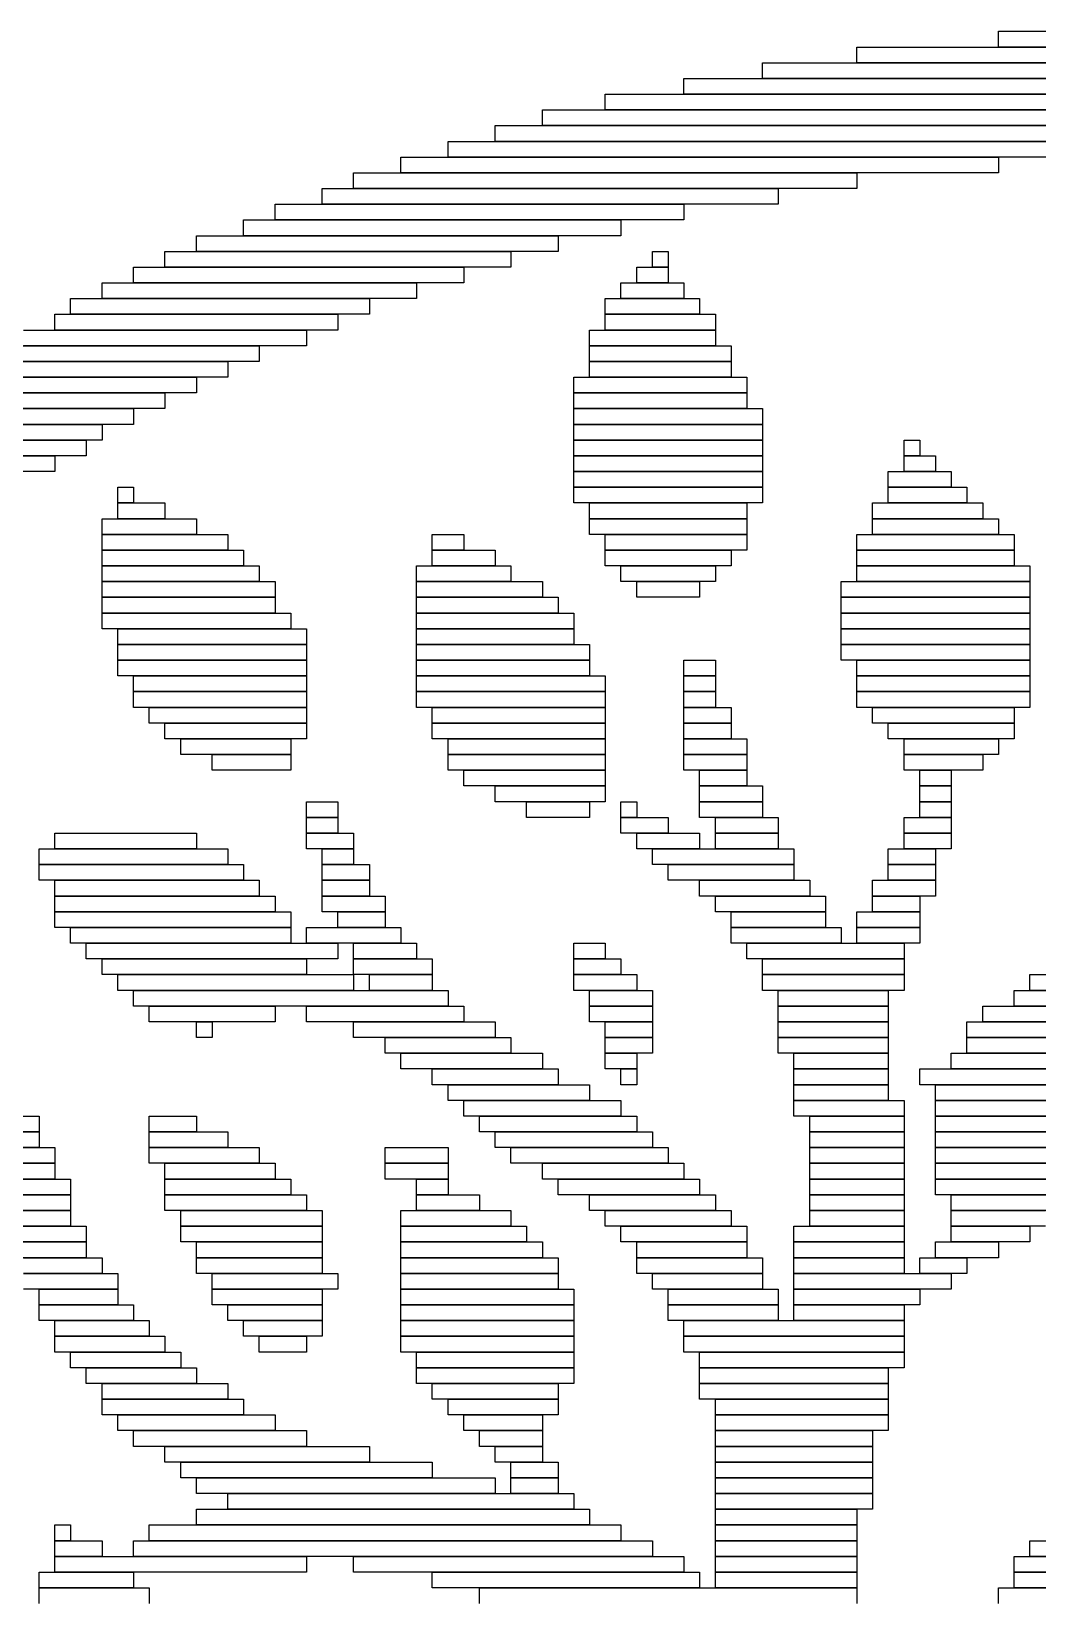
# Model space of a CAD drawing. Extents: x 366 to 657, y 364 to 660.
# Drawn here: x 439.5 to 503.5, y 560.5 to 660 of the extents above; entities that cross this region are included whole.
import ezdxf

# ---------------------------------------------------------------- set-up
doc = ezdxf.new("R2010")
doc.units = 0

msp = doc.modelspace()

# ---------------------------------------------------------------- linework, layer by layer
for p, q in [((501, 660), (523, 660)), ((501, 659), (501, 660)), ((492, 659), (532, 659)), ((492, 658), (492, 659)), ((523, 659), (501, 659)), ((486, 658), (538, 658)), ((486, 657), (486, 658)), ((532, 658), (492, 658)), ((481, 657), (543, 657)), ((481, 656), (481, 657)), ((538, 657), (486, 657)), ((476, 656), (548, 656)), ((476, 655), (476, 656)), ((543, 656), (481, 656)), ((472, 655), (552, 655)), ((472, 654), (472, 655)), ((548, 655), (476, 655)), ((469, 654), (555, 654)), ((469, 653), (469, 654)), ((552, 654), (472, 654)), ((466, 653), (558, 653)), ((466, 652), (466, 653)), ((555, 653), (469, 653)), ((463, 652), (501, 652)), ((463, 651), (463, 652)), ((558, 652), (466, 652)), ((501, 652), (501, 651)), ((460, 651), (492, 651)), ((460, 650), (460, 651)), ((501, 651), (463, 651)), ((492, 651), (492, 650)), ((458, 650), (487, 650)), ((458, 649), (458, 650)), ((492, 650), (460, 650)), ((487, 650), (487, 649)), ((455, 649), (481, 649)), ((455, 648), (455, 649)), ((487, 649), (458, 649)), ((481, 649), (481, 648)), ((453, 648), (477, 648)), ((453, 647), (453, 648)), ((481, 648), (455, 648)), ((477, 648), (477, 647)), ((450, 647), (473, 647)), ((450, 646), (450, 647)), ((477, 647), (453, 647)), ((473, 647), (473, 646)), ((448, 646), (470, 646)), ((448, 645), (448, 646)), ((473, 646), (450, 646)), ((470, 646), (470, 645)), ((479, 646), (480, 646)), ((479, 645), (479, 646)), ((480, 646), (480, 645)), ((446, 645), (467, 645)), ((446, 644), (446, 645)), ((470, 645), (448, 645)), ((467, 645), (467, 644)), ((478, 645), (480, 645)), ((478, 644), (478, 645)), ((480, 645), (479, 645)), ((480, 645), (480, 644)), ((444, 644), (464, 644)), ((444, 643), (444, 644)), ((467, 644), (446, 644)), ((464, 644), (464, 643)), ((477, 644), (481, 644)), ((477, 643), (477, 644)), ((480, 644), (478, 644)), ((481, 644), (481, 643)), ((442, 643), (461, 643)), ((442, 642), (442, 643)), ((464, 643), (444, 643)), ((461, 643), (461, 642)), ((476, 643), (482, 643)), ((476, 642), (476, 643)), ((481, 643), (477, 643)), ((482, 643), (482, 642)), ((441, 642), (459, 642)), ((441, 641), (441, 642)), ((461, 642), (442, 642)), ((459, 642), (459, 641)), ((482, 642), (476, 642)), ((476, 642), (483, 642)), ((476, 641), (476, 642)), ((483, 642), (483, 641)), ((439, 641), (457, 641)), ((459, 641), (441, 641)), ((457, 641), (457, 640)), ((475, 641), (483, 641)), ((475, 640), (475, 641)), ((483, 641), (476, 641)), ((483, 641), (483, 640)), ((437, 640), (454, 640)), ((457, 640), (439, 640)), ((454, 640), (454, 639)), ((483, 640), (475, 640)), ((475, 640), (484, 640)), ((475, 639), (475, 640)), ((484, 640), (484, 639)), ((435, 639), (452, 639)), ((454, 639), (437, 639)), ((452, 639), (452, 638)), ((484, 639), (475, 639)), ((475, 639), (484, 639)), ((475, 638), (475, 639)), ((484, 639), (484, 638)), ((434, 638), (450, 638)), ((452, 638), (435, 638)), ((450, 638), (450, 637)), ((474, 638), (485, 638)), ((474, 637), (474, 638)), ((484, 638), (475, 638)), ((485, 638), (485, 637)), ((432, 637), (448, 637)), ((450, 637), (434, 637)), ((448, 637), (448, 636)), ((485, 637), (474, 637)), ((474, 637), (485, 637)), ((474, 636), (474, 637)), ((485, 637), (485, 636)), ((431, 636), (446, 636)), ((448, 636), (432, 636)), ((446, 636), (446, 635)), ((485, 636), (474, 636)), ((474, 636), (486, 636)), ((474, 635), (474, 636)), ((486, 636), (486, 635)), ((429, 635), (444, 635)), ((446, 635), (431, 635)), ((444, 635), (444, 634)), ((486, 635), (474, 635)), ((474, 635), (486, 635)), ((474, 634), (474, 635)), ((486, 635), (486, 634)), ((428, 634), (443, 634)), ((444, 634), (429, 634)), ((443, 634), (443, 633)), ((486, 634), (474, 634)), ((474, 634), (486, 634)), ((474, 633), (474, 634)), ((486, 634), (486, 633)), ((495, 634), (496, 634)), ((495, 633), (495, 634)), ((496, 634), (496, 633)), ((426, 633), (441, 633)), ((443, 633), (428, 633)), ((441, 633), (441, 632)), ((486, 633), (474, 633)), ((474, 633), (486, 633)), ((474, 632), (474, 633)), ((486, 633), (486, 632)), ((496, 633), (495, 633)), ((495, 633), (497, 633)), ((495, 632), (495, 633)), ((497, 633), (497, 632)), ((441, 632), (426, 632)), ((486, 632), (474, 632)), ((474, 632), (486, 632)), ((474, 631), (474, 632)), ((486, 632), (486, 631)), ((494, 632), (498, 632)), ((494, 631), (494, 632)), ((497, 632), (495, 632)), ((498, 632), (498, 631)), ((445, 631), (446, 631)), ((445, 630), (445, 631)), ((446, 631), (446, 630)), ((486, 631), (474, 631)), ((474, 631), (486, 631)), ((474, 630), (474, 631)), ((486, 631), (486, 630)), ((498, 631), (494, 631)), ((494, 631), (499, 631)), ((494, 630), (494, 631)), ((499, 631), (499, 630)), ((446, 630), (445, 630)), ((445, 630), (448, 630)), ((445, 629), (445, 630)), ((448, 630), (448, 629)), ((486, 630), (474, 630)), ((475, 630), (485, 630)), ((475, 629), (475, 630)), ((485, 630), (485, 629)), ((493, 630), (500, 630)), ((493, 629), (493, 630)), ((499, 630), (494, 630)), ((500, 630), (500, 629)), ((444, 629), (450, 629)), ((444, 628), (444, 629)), ((448, 629), (445, 629)), ((450, 629), (450, 628)), ((485, 629), (475, 629)), ((475, 629), (485, 629)), ((475, 628), (475, 629)), ((485, 629), (485, 628)), ((500, 629), (493, 629)), ((493, 629), (501, 629)), ((493, 628), (493, 629)), ((501, 629), (501, 628)), ((450, 628), (444, 628)), ((444, 628), (452, 628)), ((444, 627), (444, 628)), ((452, 628), (452, 627)), ((465, 628), (467, 628)), ((465, 627), (465, 628)), ((467, 628), (467, 627)), ((485, 628), (475, 628)), ((476, 628), (485, 628)), ((476, 627), (476, 628)), ((485, 628), (485, 627)), ((492, 628), (502, 628)), ((492, 627), (492, 628)), ((501, 628), (493, 628)), ((502, 628), (502, 627)), ((452, 627), (444, 627)), ((444, 627), (453, 627)), ((444, 626), (444, 627)), ((453, 627), (453, 626)), ((467, 627), (465, 627)), ((465, 627), (469, 627)), ((465, 626), (465, 627)), ((469, 627), (469, 626)), ((485, 627), (476, 627)), ((476, 627), (484, 627)), ((476, 626), (476, 627)), ((484, 627), (484, 626)), ((502, 627), (492, 627)), ((492, 627), (502, 627)), ((492, 626), (492, 627)), ((502, 627), (502, 626)), ((453, 626), (444, 626)), ((444, 626), (454, 626)), ((444, 625), (444, 626)), ((454, 626), (454, 625)), ((464, 626), (470, 626)), ((464, 625), (464, 626)), ((469, 626), (465, 626)), ((470, 626), (470, 625)), ((484, 626), (476, 626)), ((477, 626), (483, 626)), ((477, 625), (477, 626)), ((483, 626), (483, 625)), ((502, 626), (492, 626)), ((492, 626), (503, 626)), ((492, 625), (492, 626)), ((503, 626), (503, 625)), ((454, 625), (444, 625)), ((444, 625), (455, 625)), ((444, 624), (444, 625)), ((455, 625), (455, 624)), ((470, 625), (464, 625)), ((464, 625), (472, 625)), ((464, 624), (464, 625)), ((472, 625), (472, 624)), ((483, 625), (477, 625)), ((478, 625), (482, 625)), ((478, 624), (478, 625)), ((482, 625), (482, 624)), ((491, 625), (503, 625)), ((491, 624), (491, 625)), ((503, 625), (492, 625)), ((503, 625), (503, 624)), ((455, 624), (444, 624)), ((444, 624), (455, 624)), ((444, 623), (444, 624)), ((455, 624), (455, 623)), ((472, 624), (464, 624)), ((464, 624), (473, 624)), ((464, 623), (464, 624)), ((473, 624), (473, 623)), ((482, 624), (478, 624)), ((503, 624), (491, 624)), ((491, 624), (503, 624)), ((491, 623), (491, 624)), ((503, 624), (503, 623)), ((455, 623), (444, 623)), ((444, 623), (456, 623)), ((444, 622), (444, 623)), ((456, 623), (456, 622)), ((473, 623), (464, 623)), ((464, 623), (474, 623)), ((464, 622), (464, 623)), ((474, 623), (474, 622)), ((503, 623), (491, 623)), ((491, 623), (503, 623)), ((491, 622), (491, 623)), ((503, 623), (503, 622)), ((456, 622), (444, 622)), ((445, 622), (457, 622)), ((445, 621), (445, 622)), ((457, 622), (457, 621)), ((474, 622), (464, 622)), ((464, 622), (474, 622)), ((464, 621), (464, 622)), ((474, 622), (474, 621)), ((503, 622), (491, 622)), ((491, 622), (503, 622)), ((491, 621), (491, 622)), ((503, 622), (503, 621)), ((457, 621), (445, 621)), ((445, 621), (457, 621)), ((445, 620), (445, 621)), ((457, 621), (457, 620)), ((474, 621), (464, 621)), ((464, 621), (475, 621)), ((464, 620), (464, 621)), ((475, 621), (475, 620)), ((503, 621), (491, 621)), ((491, 621), (503, 621)), ((491, 620), (491, 621)), ((503, 621), (503, 620)), ((457, 620), (445, 620)), ((445, 620), (457, 620)), ((445, 619), (445, 620)), ((457, 620), (457, 619)), ((475, 620), (464, 620)), ((464, 620), (475, 620)), ((464, 619), (464, 620)), ((475, 620), (475, 619)), ((481, 620), (483, 620)), ((481, 619), (481, 620)), ((483, 620), (483, 619)), ((503, 620), (491, 620)), ((492, 620), (503, 620)), ((492, 619), (492, 620)), ((503, 620), (503, 619)), ((457, 619), (445, 619)), ((446, 619), (457, 619)), ((446, 618), (446, 619)), ((457, 619), (457, 618)), ((475, 619), (464, 619)), ((464, 619), (476, 619)), ((464, 618), (464, 619)), ((476, 619), (476, 618)), ((483, 619), (481, 619)), ((481, 619), (483, 619)), ((481, 618), (481, 619)), ((483, 619), (483, 618)), ((503, 619), (492, 619)), ((492, 619), (503, 619)), ((492, 618), (492, 619)), ((503, 619), (503, 618)), ((457, 618), (446, 618)), ((446, 618), (457, 618)), ((446, 617), (446, 618)), ((457, 618), (457, 617)), ((476, 618), (464, 618)), ((464, 618), (476, 618)), ((464, 617), (464, 618)), ((476, 618), (476, 617)), ((483, 618), (481, 618)), ((481, 618), (483, 618)), ((481, 617), (481, 618)), ((483, 618), (483, 617)), ((503, 618), (492, 618)), ((492, 618), (503, 618)), ((492, 617), (492, 618)), ((503, 618), (503, 617)), ((457, 617), (446, 617)), ((447, 617), (457, 617)), ((447, 616), (447, 617)), ((457, 617), (457, 616)), ((476, 617), (464, 617)), ((465, 617), (476, 617)), ((465, 616), (465, 617)), ((476, 617), (476, 616)), ((483, 617), (481, 617)), ((481, 617), (484, 617)), ((481, 616), (481, 617)), ((484, 617), (484, 616)), ((503, 617), (492, 617)), ((493, 617), (502, 617)), ((493, 616), (493, 617)), ((502, 617), (502, 616)), ((457, 616), (447, 616)), ((448, 616), (457, 616)), ((448, 615), (448, 616)), ((457, 616), (457, 615)), ((476, 616), (465, 616)), ((465, 616), (476, 616)), ((465, 615), (465, 616)), ((476, 616), (476, 615)), ((484, 616), (481, 616)), ((481, 616), (484, 616)), ((481, 615), (481, 616)), ((484, 616), (484, 615)), ((502, 616), (493, 616)), ((494, 616), (502, 616)), ((494, 615), (494, 616)), ((502, 616), (502, 615)), ((457, 615), (448, 615)), ((449, 615), (456, 615)), ((449, 614), (449, 615)), ((456, 615), (456, 614)), ((476, 615), (465, 615)), ((466, 615), (476, 615)), ((466, 614), (466, 615)), ((476, 615), (476, 614)), ((484, 615), (481, 615)), ((481, 615), (485, 615)), ((481, 614), (481, 615)), ((485, 615), (485, 614)), ((502, 615), (494, 615)), ((495, 615), (501, 615)), ((495, 614), (495, 615)), ((501, 615), (501, 614)), ((456, 614), (449, 614)), ((451, 614), (456, 614)), ((451, 613), (451, 614)), ((456, 614), (456, 613)), ((476, 614), (466, 614)), ((466, 614), (476, 614)), ((466, 613), (466, 614)), ((476, 614), (476, 613)), ((485, 614), (481, 614)), ((481, 614), (485, 614)), ((481, 613), (481, 614)), ((485, 614), (485, 613)), ((501, 614), (495, 614)), ((495, 614), (500, 614)), ((495, 613), (495, 614)), ((500, 614), (500, 613)), ((456, 613), (451, 613)), ((476, 613), (466, 613)), ((467, 613), (476, 613)), ((467, 612), (467, 613)), ((476, 613), (476, 612)), ((485, 613), (481, 613)), ((482, 613), (485, 613)), ((482, 612), (482, 613)), ((485, 613), (485, 612)), ((500, 613), (495, 613)), ((496, 613), (498, 613)), ((496, 612), (496, 613)), ((498, 613), (498, 612)), ((476, 612), (467, 612)), ((469, 612), (476, 612)), ((469, 611), (469, 612)), ((476, 612), (476, 611)), ((485, 612), (482, 612)), ((482, 612), (486, 612)), ((482, 611), (482, 612)), ((486, 612), (486, 611)), ((498, 612), (496, 612)), ((496, 612), (498, 612)), ((496, 611), (496, 612)), ((498, 612), (498, 611)), ((457, 611), (459, 611)), ((457, 610), (457, 611)), ((459, 611), (459, 610)), ((476, 611), (469, 611)), ((471, 611), (475, 611)), ((471, 610), (471, 611)), ((475, 611), (475, 610)), ((477, 611), (478, 611)), ((477, 610), (477, 611)), ((478, 611), (478, 610)), ((486, 611), (482, 611)), ((482, 611), (486, 611)), ((482, 610), (482, 611)), ((486, 611), (486, 610)), ((498, 611), (496, 611)), ((496, 611), (498, 611)), ((496, 610), (496, 611)), ((498, 611), (498, 610)), ((459, 610), (457, 610)), ((457, 610), (459, 610)), ((457, 609), (457, 610)), ((459, 610), (459, 609)), ((475, 610), (471, 610)), ((478, 610), (477, 610)), ((477, 610), (480, 610)), ((477, 609), (477, 610)), ((480, 610), (480, 609)), ((486, 610), (482, 610)), ((483, 610), (487, 610)), ((483, 609), (483, 610)), ((487, 610), (487, 609)), ((495, 610), (498, 610)), ((495, 609), (495, 610)), ((498, 610), (496, 610)), ((498, 610), (498, 609)), ((441, 609), (450, 609)), ((441, 608), (441, 609)), ((450, 609), (450, 608)), ((459, 609), (457, 609)), ((457, 609), (460, 609)), ((457, 608), (457, 609)), ((460, 609), (460, 608)), ((480, 609), (477, 609)), ((478, 609), (482, 609)), ((478, 608), (478, 609)), ((482, 609), (482, 608)), ((487, 609), (483, 609)), ((483, 609), (487, 609)), ((483, 608), (483, 609)), ((487, 609), (487, 608)), ((498, 609), (495, 609)), ((495, 609), (498, 609)), ((495, 608), (495, 609)), ((498, 609), (498, 608)), ((440, 608), (452, 608)), ((440, 607), (440, 608)), ((450, 608), (441, 608)), ((452, 608), (452, 607)), ((460, 608), (457, 608)), ((458, 608), (460, 608)), ((458, 607), (458, 608)), ((460, 608), (460, 607)), ((482, 608), (478, 608)), ((479, 608), (488, 608)), ((479, 607), (479, 608)), ((487, 608), (483, 608)), ((488, 608), (488, 607)), ((494, 608), (497, 608)), ((494, 607), (494, 608)), ((498, 608), (495, 608)), ((497, 608), (497, 607)), ((452, 607), (440, 607)), ((440, 607), (453, 607)), ((440, 606), (440, 607)), ((453, 607), (453, 606)), ((460, 607), (458, 607)), ((458, 607), (461, 607)), ((458, 606), (458, 607)), ((461, 607), (461, 606)), ((488, 607), (479, 607)), ((480, 607), (488, 607)), ((480, 606), (480, 607)), ((488, 607), (488, 606)), ((497, 607), (494, 607)), ((494, 607), (497, 607)), ((494, 606), (494, 607)), ((497, 607), (497, 606)), ((453, 606), (440, 606)), ((441, 606), (454, 606)), ((441, 605), (441, 606)), ((454, 606), (454, 605)), ((461, 606), (458, 606)), ((458, 606), (461, 606)), ((458, 605), (458, 606)), ((461, 606), (461, 605)), ((488, 606), (480, 606)), ((482, 606), (489, 606)), ((482, 605), (482, 606)), ((489, 606), (489, 605)), ((493, 606), (497, 606)), ((493, 605), (493, 606)), ((497, 606), (494, 606)), ((497, 606), (497, 605)), ((454, 605), (441, 605)), ((441, 605), (455, 605)), ((441, 604), (441, 605)), ((455, 605), (455, 604)), ((461, 605), (458, 605)), ((458, 605), (462, 605)), ((458, 604), (458, 605)), ((462, 605), (462, 604)), ((489, 605), (482, 605)), ((483, 605), (490, 605)), ((483, 604), (483, 605)), ((490, 605), (490, 604)), ((497, 605), (493, 605)), ((493, 605), (496, 605)), ((493, 604), (493, 605)), ((496, 605), (496, 604)), ((455, 604), (441, 604)), ((441, 604), (456, 604)), ((441, 603), (441, 604)), ((456, 604), (456, 603)), ((462, 604), (458, 604)), ((459, 604), (462, 604)), ((459, 603), (459, 604)), ((462, 604), (462, 603)), ((490, 604), (483, 604)), ((484, 604), (490, 604)), ((484, 603), (484, 604)), ((490, 604), (490, 603)), ((492, 604), (496, 604)), ((492, 603), (492, 604)), ((496, 604), (493, 604)), ((496, 604), (496, 603)), ((456, 603), (441, 603)), ((442, 603), (456, 603)), ((442, 602), (442, 603)), ((456, 603), (456, 602)), ((457, 603), (463, 603)), ((457, 602), (457, 603)), ((462, 603), (459, 603)), ((463, 603), (463, 602)), ((490, 603), (484, 603)), ((484, 603), (491, 603)), ((484, 602), (484, 603)), ((491, 603), (491, 602)), ((496, 603), (492, 603)), ((492, 603), (496, 603)), ((492, 602), (492, 603)), ((496, 603), (496, 602)), ((456, 602), (442, 602)), ((443, 602), (459, 602)), ((443, 601), (443, 602)), ((463, 602), (457, 602)), ((459, 602), (459, 601)), ((460, 602), (464, 602)), ((460, 601), (460, 602)), ((464, 602), (464, 601)), ((474, 602), (476, 602)), ((474, 601), (474, 602)), ((476, 602), (476, 601)), ((491, 602), (484, 602)), ((485, 602), (495, 602)), ((485, 601), (485, 602)), ((496, 602), (492, 602)), ((495, 602), (495, 601)), ((459, 601), (443, 601)), ((444, 601), (457, 601)), ((444, 600), (444, 601)), ((457, 601), (457, 600)), ((464, 601), (460, 601)), ((460, 601), (465, 601)), ((460, 600), (460, 601)), ((465, 601), (465, 600)), ((476, 601), (474, 601)), ((474, 601), (477, 601)), ((474, 600), (474, 601)), ((477, 601), (477, 600)), ((495, 601), (485, 601)), ((486, 601), (495, 601)), ((486, 600), (486, 601)), ((495, 601), (495, 600)), ((457, 600), (444, 600)), ((445, 600), (460, 600)), ((445, 599), (445, 600)), ((465, 600), (460, 600)), ((460, 600), (460, 599)), ((461, 600), (465, 600)), ((461, 599), (461, 600)), ((465, 600), (465, 599)), ((477, 600), (474, 600)), ((474, 600), (478, 600)), ((474, 599), (474, 600)), ((478, 600), (478, 599)), ((495, 600), (486, 600)), ((486, 600), (495, 600)), ((486, 599), (486, 600)), ((495, 600), (495, 599)), ((503, 600), (506, 600)), ((503, 599), (503, 600)), ((460, 599), (445, 599)), ((446, 599), (466, 599)), ((446, 598), (446, 599)), ((465, 599), (461, 599)), ((466, 599), (466, 598)), ((478, 599), (474, 599)), ((475, 599), (479, 599)), ((475, 598), (475, 599)), ((479, 599), (479, 598)), ((495, 599), (486, 599)), ((487, 599), (494, 599)), ((487, 598), (487, 599)), ((494, 599), (494, 598)), ((502, 599), (506, 599)), ((502, 598), (502, 599)), ((506, 599), (503, 599)), ((466, 598), (446, 598)), ((447, 598), (455, 598)), ((447, 597), (447, 598)), ((455, 598), (455, 597)), ((457, 598), (467, 598)), ((457, 597), (457, 598)), ((467, 598), (467, 597)), ((479, 598), (475, 598)), ((475, 598), (479, 598)), ((475, 597), (475, 598)), ((479, 598), (479, 597)), ((494, 598), (487, 598)), ((487, 598), (494, 598)), ((487, 597), (487, 598)), ((494, 598), (494, 597)), ((500, 598), (507, 598)), ((500, 597), (500, 598)), ((506, 598), (502, 598)), ((455, 597), (447, 597)), ((450, 597), (451, 597)), ((450, 596), (450, 597)), ((451, 597), (451, 596)), ((467, 597), (457, 597)), ((460, 597), (469, 597)), ((460, 596), (460, 597)), ((469, 597), (469, 596)), ((479, 597), (475, 597)), ((476, 597), (479, 597)), ((476, 596), (476, 597)), ((479, 597), (479, 596)), ((494, 597), (487, 597)), ((487, 597), (494, 597)), ((487, 596), (487, 597)), ((494, 597), (494, 596)), ((499, 597), (507, 597)), ((499, 596), (499, 597)), ((507, 597), (500, 597)), ((451, 596), (450, 596)), ((469, 596), (460, 596)), ((462, 596), (470, 596)), ((462, 595), (462, 596)), ((470, 596), (470, 595)), ((479, 596), (476, 596)), ((476, 596), (479, 596)), ((476, 595), (476, 596)), ((479, 596), (479, 595)), ((494, 596), (487, 596)), ((487, 596), (494, 596)), ((487, 595), (487, 596)), ((494, 596), (494, 595)), ((507, 596), (499, 596)), ((499, 596), (507, 596)), ((499, 595), (499, 596)), ((470, 595), (462, 595)), ((463, 595), (472, 595)), ((463, 594), (463, 595)), ((472, 595), (472, 594)), ((479, 595), (476, 595)), ((476, 595), (478, 595)), ((476, 594), (476, 595)), ((478, 595), (478, 594)), ((494, 595), (487, 595)), ((488, 595), (494, 595)), ((488, 594), (488, 595)), ((494, 595), (494, 594)), ((498, 595), (508, 595)), ((498, 594), (498, 595)), ((507, 595), (499, 595)), ((472, 594), (463, 594)), ((465, 594), (473, 594)), ((465, 593), (465, 594)), ((473, 594), (473, 593)), ((478, 594), (476, 594)), ((477, 594), (478, 594)), ((477, 593), (477, 594)), ((478, 594), (478, 593)), ((494, 594), (488, 594)), ((488, 594), (494, 594)), ((488, 593), (488, 594)), ((494, 594), (494, 593)), ((496, 594), (508, 594)), ((496, 593), (496, 594)), ((508, 594), (498, 594)), ((473, 593), (465, 593)), ((466, 593), (475, 593)), ((466, 592), (466, 593)), ((475, 593), (475, 592)), ((478, 593), (477, 593)), ((494, 593), (488, 593)), ((488, 593), (494, 593)), ((488, 592), (488, 593)), ((494, 593), (494, 592)), ((508, 593), (496, 593)), ((497, 593), (508, 593)), ((497, 592), (497, 593)), ((475, 592), (466, 592)), ((467, 592), (477, 592)), ((467, 591), (467, 592)), ((477, 592), (477, 591)), ((494, 592), (488, 592)), ((488, 592), (495, 592)), ((488, 591), (488, 592)), ((495, 592), (495, 591)), ((508, 592), (497, 592)), ((497, 592), (508, 592)), ((497, 591), (497, 592)), ((437, 591), (440, 591)), ((440, 591), (440, 590)), ((447, 591), (450, 591)), ((447, 590), (447, 591)), ((450, 591), (450, 590)), ((477, 591), (467, 591)), ((468, 591), (478, 591)), ((468, 590), (468, 591)), ((478, 591), (478, 590)), ((495, 591), (488, 591)), ((489, 591), (495, 591)), ((489, 590), (489, 591)), ((495, 591), (495, 590)), ((508, 591), (497, 591)), ((497, 591), (508, 591)), ((497, 590), (497, 591)), ((440, 590), (437, 590)), ((437, 590), (440, 590)), ((440, 590), (440, 589)), ((450, 590), (447, 590)), ((447, 590), (452, 590)), ((447, 589), (447, 590)), ((452, 590), (452, 589)), ((478, 590), (468, 590)), ((469, 590), (479, 590)), ((469, 589), (469, 590)), ((479, 590), (479, 589)), ((495, 590), (489, 590)), ((489, 590), (495, 590)), ((489, 589), (489, 590)), ((495, 590), (495, 589)), ((508, 590), (497, 590)), ((497, 590), (508, 590)), ((497, 589), (497, 590)), ((440, 589), (437, 589)), ((437, 589), (441, 589)), ((441, 589), (441, 588)), ((452, 589), (447, 589)), ((447, 589), (454, 589)), ((447, 588), (447, 589)), ((454, 589), (454, 588)), ((462, 589), (466, 589)), ((462, 588), (462, 589)), ((466, 589), (466, 588)), ((479, 589), (469, 589)), ((470, 589), (480, 589)), ((470, 588), (470, 589)), ((480, 589), (480, 588)), ((495, 589), (489, 589)), ((489, 589), (495, 589)), ((489, 588), (489, 589)), ((495, 589), (495, 588)), ((508, 589), (497, 589)), ((497, 589), (507, 589)), ((497, 588), (497, 589)), ((441, 588), (437, 588)), ((438, 588), (441, 588)), ((441, 588), (441, 587)), ((454, 588), (447, 588)), ((448, 588), (455, 588)), ((448, 587), (448, 588)), ((455, 588), (455, 587)), ((466, 588), (462, 588)), ((462, 588), (466, 588)), ((462, 587), (462, 588)), ((466, 588), (466, 587)), ((480, 588), (470, 588)), ((472, 588), (481, 588)), ((472, 587), (472, 588)), ((481, 588), (481, 587)), ((495, 588), (489, 588)), ((489, 588), (495, 588)), ((489, 587), (489, 588)), ((495, 588), (495, 587)), ((507, 588), (497, 588)), ((497, 588), (507, 588)), ((497, 587), (497, 588)), ((441, 587), (438, 587)), ((438, 587), (442, 587)), ((442, 587), (442, 586)), ((455, 587), (448, 587)), ((448, 587), (456, 587)), ((448, 586), (448, 587)), ((456, 587), (456, 586)), ((466, 587), (462, 587)), ((464, 587), (466, 587)), ((464, 586), (464, 587)), ((466, 587), (466, 586)), ((481, 587), (472, 587)), ((473, 587), (482, 587)), ((473, 586), (473, 587)), ((482, 587), (482, 586)), ((495, 587), (489, 587)), ((489, 587), (495, 587)), ((489, 586), (489, 587)), ((495, 587), (495, 586)), ((507, 587), (497, 587)), ((497, 587), (506, 587)), ((497, 586), (497, 587)), ((442, 586), (438, 586)), ((438, 586), (442, 586)), ((442, 586), (442, 585)), ((456, 586), (448, 586)), ((448, 586), (457, 586)), ((448, 585), (448, 586)), ((457, 586), (457, 585)), ((466, 586), (464, 586)), ((464, 586), (468, 586)), ((464, 585), (464, 586)), ((468, 586), (468, 585)), ((482, 586), (473, 586)), ((475, 586), (483, 586)), ((475, 585), (475, 586)), ((483, 586), (483, 585)), ((495, 586), (489, 586)), ((489, 586), (495, 586)), ((489, 585), (489, 586)), ((495, 586), (495, 585)), ((506, 586), (497, 586)), ((498, 586), (505, 586)), ((498, 585), (498, 586)), ((425, 585), (442, 585)), ((442, 585), (438, 585)), ((442, 585), (442, 584)), ((457, 585), (448, 585)), ((449, 585), (458, 585)), ((449, 584), (449, 585)), ((458, 585), (458, 584)), ((463, 585), (470, 585)), ((463, 584), (463, 585)), ((468, 585), (464, 585)), ((470, 585), (470, 584)), ((483, 585), (475, 585)), ((476, 585), (484, 585)), ((476, 584), (476, 585)), ((484, 585), (484, 584)), ((495, 585), (489, 585)), ((489, 585), (495, 585)), ((489, 584), (489, 585)), ((495, 585), (495, 584)), ((505, 585), (498, 585)), ((498, 585), (504, 585)), ((498, 584), (498, 585)), ((442, 584), (425, 584)), ((436, 584), (443, 584)), ((443, 584), (443, 583)), ((458, 584), (449, 584)), ((449, 584), (458, 584)), ((449, 583), (449, 584)), ((458, 584), (458, 583)), ((470, 584), (463, 584)), ((463, 584), (471, 584)), ((463, 583), (463, 584)), ((471, 584), (471, 583)), ((484, 584), (476, 584)), ((477, 584), (485, 584)), ((477, 583), (477, 584)), ((485, 584), (485, 583)), ((488, 584), (495, 584)), ((488, 583), (488, 584)), ((495, 584), (489, 584)), ((495, 584), (495, 583)), ((504, 584), (498, 584)), ((498, 584), (503, 584)), ((498, 583), (498, 584)), ((503, 584), (503, 583)), ((443, 583), (436, 583)), ((437, 583), (443, 583)), ((443, 583), (443, 582)), ((458, 583), (449, 583)), ((450, 583), (458, 583)), ((450, 582), (450, 583)), ((458, 583), (458, 582)), ((471, 583), (463, 583)), ((463, 583), (472, 583)), ((463, 582), (463, 583)), ((472, 583), (472, 582)), ((485, 583), (477, 583)), ((478, 583), (485, 583)), ((478, 582), (478, 583)), ((485, 583), (485, 582)), ((495, 583), (488, 583)), ((488, 583), (495, 583)), ((488, 582), (488, 583)), ((495, 583), (495, 582)), ((497, 583), (501, 583)), ((497, 582), (497, 583)), ((503, 583), (498, 583)), ((501, 583), (501, 582)), ((443, 582), (437, 582)), ((439, 582), (444, 582)), ((444, 582), (444, 581)), ((458, 582), (450, 582)), ((450, 582), (458, 582)), ((450, 581), (450, 582)), ((458, 582), (458, 581)), ((472, 582), (463, 582)), ((463, 582), (473, 582)), ((463, 581), (463, 582)), ((473, 582), (473, 581)), ((485, 582), (478, 582)), ((478, 582), (486, 582)), ((478, 581), (478, 582)), ((486, 582), (486, 581)), ((495, 582), (488, 582)), ((488, 582), (495, 582)), ((488, 581), (488, 582)), ((495, 582), (495, 581)), ((496, 582), (499, 582)), ((496, 581), (496, 582)), ((501, 582), (497, 582)), ((499, 582), (499, 581)), ((444, 581), (439, 581)), ((439, 581), (445, 581)), ((445, 581), (445, 580)), ((458, 581), (450, 581)), ((451, 581), (459, 581)), ((451, 580), (451, 581)), ((459, 581), (459, 580)), ((473, 581), (463, 581)), ((463, 581), (473, 581)), ((463, 580), (463, 581)), ((473, 581), (473, 580)), ((486, 581), (478, 581)), ((479, 581), (486, 581)), ((479, 580), (479, 581)), ((486, 581), (486, 580)), ((495, 581), (488, 581)), ((488, 581), (498, 581)), ((488, 580), (488, 581)), ((499, 581), (496, 581)), ((498, 581), (498, 580)), ((445, 580), (439, 580)), ((440, 580), (445, 580)), ((440, 579), (440, 580)), ((445, 580), (445, 579)), ((459, 580), (451, 580)), ((451, 580), (458, 580)), ((451, 579), (451, 580)), ((458, 580), (458, 579)), ((473, 580), (463, 580)), ((463, 580), (474, 580)), ((463, 579), (463, 580)), ((474, 580), (474, 579)), ((486, 580), (479, 580)), ((480, 580), (487, 580)), ((480, 579), (480, 580)), ((487, 580), (487, 579)), ((498, 580), (488, 580)), ((488, 580), (496, 580)), ((488, 579), (488, 580)), ((496, 580), (496, 579)), ((445, 579), (440, 579)), ((440, 579), (446, 579)), ((440, 578), (440, 579)), ((446, 579), (446, 578)), ((458, 579), (451, 579)), ((452, 579), (458, 579)), ((452, 578), (452, 579)), ((458, 579), (458, 578)), ((474, 579), (463, 579)), ((463, 579), (474, 579)), ((463, 578), (463, 579)), ((474, 579), (474, 578)), ((487, 579), (480, 579)), ((480, 579), (487, 579)), ((480, 578), (480, 579)), ((487, 579), (487, 578)), ((496, 579), (488, 579)), ((488, 579), (495, 579)), ((488, 578), (488, 579)), ((495, 579), (495, 578)), ((446, 578), (440, 578)), ((441, 578), (447, 578)), ((441, 577), (441, 578)), ((447, 578), (447, 577)), ((458, 578), (452, 578)), ((453, 578), (458, 578)), ((453, 577), (453, 578)), ((458, 578), (458, 577)), ((474, 578), (463, 578)), ((463, 578), (474, 578)), ((463, 577), (463, 578)), ((474, 578), (474, 577)), ((487, 578), (480, 578)), ((481, 578), (495, 578)), ((481, 577), (481, 578)), ((495, 578), (488, 578)), ((495, 578), (495, 577)), ((447, 577), (441, 577)), ((441, 577), (448, 577)), ((441, 576), (441, 577)), ((448, 577), (448, 576)), ((458, 577), (453, 577)), ((454, 577), (457, 577)), ((454, 576), (454, 577)), ((457, 577), (457, 576)), ((474, 577), (463, 577)), ((463, 577), (474, 577)), ((463, 576), (463, 577)), ((474, 577), (474, 576)), ((495, 577), (481, 577)), ((481, 577), (495, 577)), ((481, 576), (481, 577)), ((495, 577), (495, 576)), ((448, 576), (441, 576)), ((442, 576), (449, 576)), ((442, 575), (442, 576)), ((449, 576), (449, 575)), ((457, 576), (454, 576)), ((474, 576), (463, 576)), ((464, 576), (474, 576)), ((464, 575), (464, 576)), ((474, 576), (474, 575)), ((495, 576), (481, 576)), ((482, 576), (495, 576)), ((482, 575), (482, 576)), ((495, 576), (495, 575)), ((449, 575), (442, 575)), ((443, 575), (450, 575)), ((443, 574), (443, 575)), ((450, 575), (450, 574)), ((474, 575), (464, 575)), ((464, 575), (474, 575)), ((464, 574), (464, 575)), ((474, 575), (474, 574)), ((495, 575), (482, 575)), ((482, 575), (494, 575)), ((482, 574), (482, 575)), ((494, 575), (494, 574)), ((450, 574), (443, 574)), ((444, 574), (452, 574)), ((444, 573), (444, 574)), ((452, 574), (452, 573)), ((474, 574), (464, 574)), ((465, 574), (473, 574)), ((465, 573), (465, 574)), ((473, 574), (473, 573)), ((494, 574), (482, 574)), ((482, 574), (494, 574)), ((482, 573), (482, 574)), ((494, 574), (494, 573)), ((452, 573), (444, 573)), ((444, 573), (453, 573)), ((444, 572), (444, 573)), ((453, 573), (453, 572)), ((473, 573), (465, 573)), ((466, 573), (473, 573)), ((466, 572), (466, 573)), ((473, 573), (473, 572)), ((494, 573), (482, 573)), ((483, 573), (494, 573)), ((483, 572), (483, 573)), ((494, 573), (494, 572)), ((453, 572), (444, 572)), ((445, 572), (455, 572)), ((445, 571), (445, 572)), ((455, 572), (455, 571)), ((473, 572), (466, 572)), ((467, 572), (472, 572)), ((467, 571), (467, 572)), ((472, 572), (472, 571)), ((494, 572), (483, 572)), ((483, 572), (494, 572)), ((483, 571), (483, 572)), ((494, 572), (494, 571)), ((455, 571), (445, 571)), ((446, 571), (457, 571)), ((446, 570), (446, 571)), ((457, 571), (457, 570)), ((472, 571), (467, 571)), ((468, 571), (472, 571)), ((468, 570), (468, 571)), ((472, 571), (472, 570)), ((494, 571), (483, 571)), ((483, 571), (493, 571)), ((483, 570), (483, 571)), ((493, 571), (493, 570)), ((457, 570), (446, 570)), ((448, 570), (461, 570)), ((448, 569), (448, 570)), ((461, 570), (461, 569)), ((472, 570), (468, 570)), ((469, 570), (472, 570)), ((469, 569), (469, 570)), ((472, 570), (472, 569)), ((493, 570), (483, 570)), ((483, 570), (493, 570)), ((483, 569), (483, 570)), ((493, 570), (493, 569)), ((461, 569), (448, 569)), ((449, 569), (465, 569)), ((449, 568), (449, 569)), ((465, 569), (465, 568)), ((472, 569), (469, 569)), ((470, 569), (473, 569)), ((470, 568), (470, 569)), ((473, 569), (473, 568)), ((493, 569), (483, 569)), ((483, 569), (493, 569)), ((483, 568), (483, 569)), ((493, 569), (493, 568)), ((465, 568), (449, 568)), ((450, 568), (469, 568)), ((450, 567), (450, 568)), ((469, 568), (469, 567)), ((473, 568), (470, 568)), ((470, 568), (473, 568)), ((470, 567), (470, 568)), ((473, 568), (473, 567)), ((493, 568), (483, 568)), ((483, 568), (493, 568)), ((483, 567), (483, 568)), ((493, 568), (493, 567)), ((469, 567), (450, 567)), ((452, 567), (474, 567)), ((452, 566), (452, 567)), ((473, 567), (470, 567)), ((474, 567), (474, 566)), ((493, 567), (483, 567)), ((483, 567), (493, 567)), ((483, 566), (483, 567)), ((493, 567), (493, 566)), ((450, 566), (475, 566)), ((450, 565), (450, 566)), ((474, 566), (452, 566)), ((475, 566), (475, 565)), ((493, 566), (483, 566)), ((483, 566), (492, 566)), ((483, 565), (483, 566)), ((492, 566), (492, 565)), ((441, 565), (442, 565)), ((441, 564), (441, 565)), ((442, 565), (442, 564)), ((447, 565), (477, 565)), ((447, 564), (447, 565)), ((475, 565), (450, 565)), ((477, 565), (477, 564)), ((492, 565), (483, 565)), ((483, 565), (492, 565)), ((483, 564), (483, 565)), ((492, 565), (492, 564)), ((442, 564), (441, 564)), ((441, 564), (444, 564)), ((441, 563), (441, 564)), ((444, 564), (444, 563)), ((446, 564), (479, 564)), ((446, 563), (446, 564)), ((477, 564), (447, 564)), ((479, 564), (479, 563)), ((492, 564), (483, 564)), ((483, 564), (492, 564)), ((483, 563), (483, 564)), ((492, 564), (492, 563)), ((503, 564), (513, 564)), ((503, 563), (503, 564)), ((444, 563), (441, 563)), ((441, 563), (457, 563)), ((441, 562), (441, 563)), ((479, 563), (446, 563)), ((457, 563), (457, 562)), ((460, 563), (481, 563)), ((460, 562), (460, 563)), ((481, 563), (481, 562)), ((492, 563), (483, 563)), ((483, 563), (492, 563)), ((483, 562), (483, 563)), ((492, 563), (492, 562)), ((502, 563), (513, 563)), ((502, 562), (502, 563)), ((513, 563), (503, 563)), ((440, 562), (446, 562)), ((440, 561), (440, 562)), ((457, 562), (441, 562)), ((446, 562), (446, 561)), ((481, 562), (460, 562)), ((465, 562), (482, 562)), ((465, 561), (465, 562)), ((482, 562), (482, 561)), ((492, 562), (483, 562)), ((483, 562), (492, 562)), ((483, 561), (483, 562)), ((492, 562), (492, 561)), ((513, 562), (502, 562)), ((502, 562), (513, 562)), ((502, 561), (502, 562)), ((446, 561), (440, 561)), ((440, 561), (447, 561)), ((440, 560), (440, 561)), ((447, 561), (447, 560)), ((482, 561), (465, 561)), ((468, 561), (492, 561)), ((468, 560), (468, 561)), ((492, 561), (483, 561)), ((492, 561), (492, 560)), ((501, 561), (513, 561)), ((501, 560), (501, 561)), ((513, 561), (502, 561))]:
    msp.add_line(p, q)

doc.saveas('drawing.dxf')
